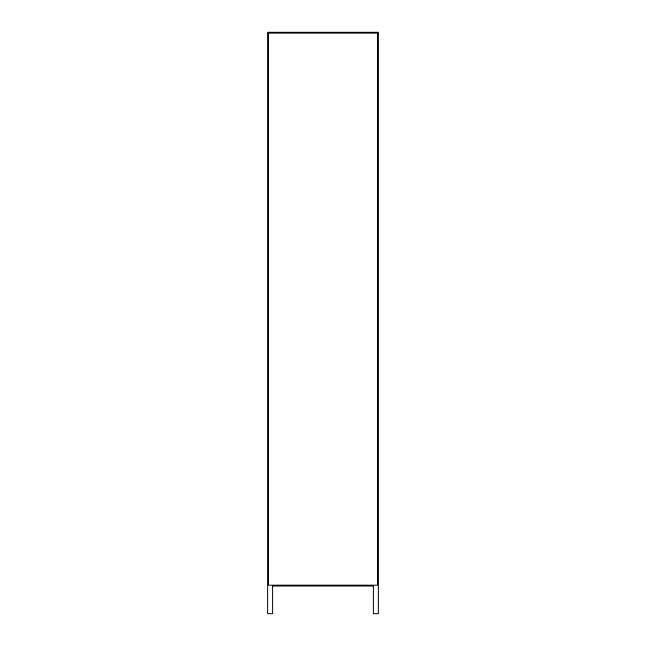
<?xml version="1.0" encoding="UTF-8"?>
<svg xmlns="http://www.w3.org/2000/svg" width="646" height="646" viewBox="0 0 646 646"><rect width="100%" height="100%" fill="white"/><g stroke="black" fill="none" stroke-linecap="round" stroke-linejoin="round"><path stroke-width="0.97" d="M272.612 586.011L373.388 586.011M373.388 585.438L373.388 613.7L378.37 613.7L378.37 32.3L267.63 32.3L267.63 613.7L272.612 613.7L272.612 585.438M377.539 33.132L268.461 33.132L268.461 585.187L377.539 585.187L377.539 33.132"/></g></svg>
